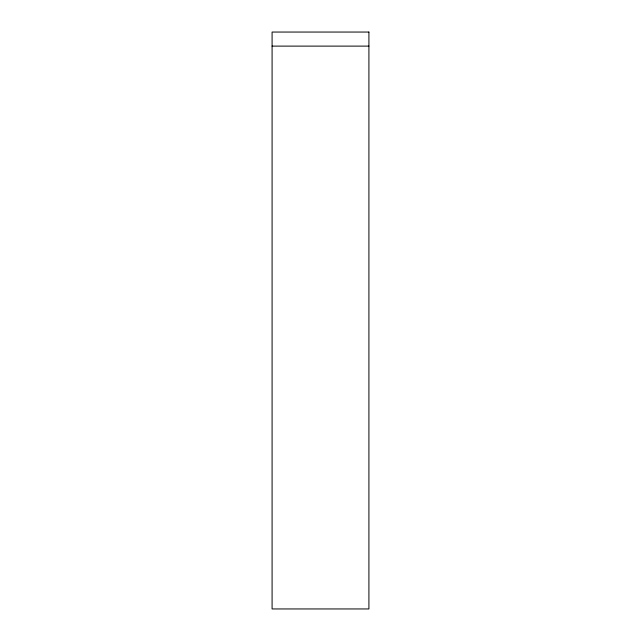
<?xml version="1.0" encoding="UTF-8"?>
<svg xmlns="http://www.w3.org/2000/svg" width="641" height="641" viewBox="0 0 641 641"><rect width="100%" height="100%" fill="white"/><g stroke="black" fill="none" stroke-linecap="round" stroke-linejoin="round"><path stroke-width="0.96" d="M272.088 46.112L368.912 46.112M368.912 32.05L272.088 32.05L272.088 608.95L368.912 608.95L368.912 32.05"/></g></svg>
